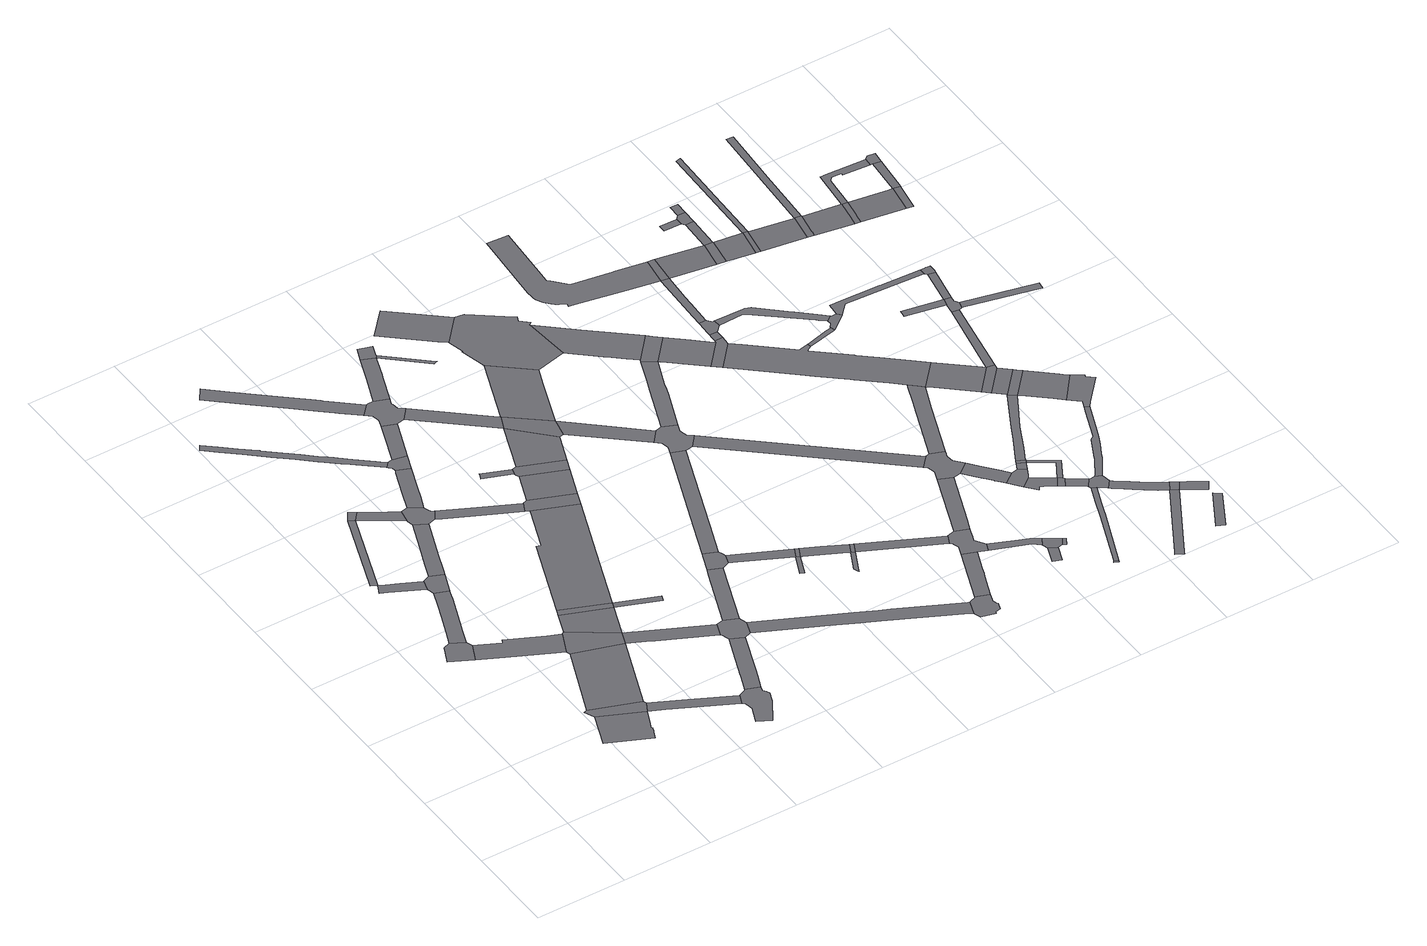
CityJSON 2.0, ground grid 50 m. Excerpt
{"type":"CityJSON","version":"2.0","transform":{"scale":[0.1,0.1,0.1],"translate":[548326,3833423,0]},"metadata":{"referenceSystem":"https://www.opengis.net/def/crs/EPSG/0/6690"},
"CityObjects":{
"road1":{"type":"Road","geometry":[{"type":"MultiSurface","lod":"1","boundaries":[[[0,1,2,3,4,5]]]}]},
"road2":{"type":"Road","attributes":{"RoadStructureAttribute.sectionType":"1"},"geometry":[{"type":"MultiSurface","lod":"1","boundaries":[[[6,7,8,9,10,11,12,13,14,15,16,17,18]]]}]},
"road3":{"type":"Road","attributes":{"RoadStructureAttribute.sectionType":"1"},"geometry":[{"type":"MultiSurface","lod":"1","boundaries":[[[19,20,21,22,0,5,23,24,25,26,27,28]]]}]},
"road4":{"type":"Road","geometry":[{"type":"MultiSurface","lod":"1","boundaries":[[[29,30,31,32,6,18,33,34,35]]]}]},
"road5":{"type":"Road","attributes":{"RoadStructureAttribute.sectionType":"1"},"geometry":[{"type":"MultiSurface","lod":"1","boundaries":[[[36,37,38,39,40,41,42,43]]]}]},
"road6":{"type":"Road","attributes":{"RoadStructureAttribute.sectionType":"1"},"geometry":[{"type":"MultiSurface","lod":"1","boundaries":[[[44,45,46,4,3,47,48,49,50]]]}]},
"road7":{"type":"Road","attributes":{"RoadStructureAttribute.sectionType":"1"},"geometry":[{"type":"MultiSurface","lod":"1","boundaries":[[[51,52,39,53]]]}]},
"road8":{"type":"Road","geometry":[{"type":"MultiSurface","lod":"1","boundaries":[[[54,55,43,42,56,19,28,57]]]}]},
"road9":{"type":"Road","attributes":{"RoadStructureAttribute.sectionType":"1"},"geometry":[{"type":"MultiSurface","lod":"1","boundaries":[[[58,59,29,35,60]]]}]},
"road10":{"type":"Road","geometry":[{"type":"MultiSurface","lod":"1","boundaries":[[[61,62,51,53,63]]]}]},
"road11":{"type":"Road","attributes":{"RoadStructureAttribute.sectionType":"1"},"geometry":[{"type":"MultiSurface","lod":"1","boundaries":[[[64,34,33,65,66,67]]]}]},
"road12":{"type":"Road","attributes":{"RoadStructureAttribute.sectionType":"1"},"geometry":[{"type":"MultiSurface","lod":"1","boundaries":[[[68,69,70,71,54,57,72,73,74,75]]]}]},
"road13":{"type":"Road","geometry":[{"type":"MultiSurface","lod":"1","boundaries":[[[76,50,49,58,60,77]]]}]},
"road14":{"type":"Road","attributes":{"RoadStructureAttribute.sectionType":"1"},"geometry":[{"type":"MultiSurface","lod":"1","boundaries":[[[78,63,53,79,80,81,82]]]}]},
"road15":{"type":"Road","attributes":{"RoadStructureAttribute.sectionType":"1"},"geometry":[{"type":"MultiSurface","lod":"1","boundaries":[[[83,76,77,84,85]]]}]},
"road16":{"type":"Road","attributes":{"RoadStructureAttribute.sectionType":"1"},"geometry":[{"type":"MultiSurface","lod":"1","boundaries":[[[86,87,88,89,90,91,92,93,94,95,96,97,98,99,100,101,102,103,104,105,106,107,108,109,110,111,112]]]}]},
"road17":{"type":"Road","geometry":[{"type":"MultiSurface","lod":"1","boundaries":[[[113,83,85,114]]]}]},
"road18":{"type":"Road","geometry":[{"type":"MultiSurface","lod":"1","boundaries":[[[115,116,117,67,66,118,119,120,121,122,123,124,125,126,127,128,129,130,131,132,133,134]]]}]},
"road19":{"type":"Road","geometry":[{"type":"MultiSurface","lod":"1","boundaries":[[[135,136,82,81,137,68,75,138,139,140,141,142,143,144]]]}]},
"road20":{"type":"Road","attributes":{"RoadStructureAttribute.sectionType":"1"},"geometry":[{"type":"MultiSurface","lod":"1","boundaries":[[[145,77,60,146,147,148,149]]]}]},
"road21":{"type":"Road","attributes":{"RoadStructureAttribute.sectionType":"1"},"geometry":[{"type":"MultiSurface","lod":"1","boundaries":[[[150,151,152,153,135,144,154,155,156]]]}]},
"road22":{"type":"Road","attributes":{"RoadStructureAttribute.sectionType":"1"},"geometry":[{"type":"MultiSurface","lod":"1","boundaries":[[[157,158,159,160,161,162,115,134,163,164,165,166]]]}]},
"road23":{"type":"Road","attributes":{"RoadStructureAttribute.sectionType":"1"},"geometry":[{"type":"MultiSurface","lod":"1","boundaries":[[[167,168,114,85]]]}]},
"road24":{"type":"Road","attributes":{"RoadStructureAttribute.sectionType":"1"},"geometry":[{"type":"MultiSurface","lod":"1","boundaries":[[[169,140,139,170,171,172,173]]]}]},
"road25":{"type":"Road","attributes":{"RoadStructureAttribute.sectionType":"1"},"geometry":[{"type":"MultiSurface","lod":"1","boundaries":[[[174,175,176,177,178,179,180,181,182,183,184,185,186,187,188,189,190,191]]]}]},
"road26":{"type":"Road","geometry":[{"type":"MultiSurface","lod":"1","boundaries":[[[192,193,112,111,194,195,196,197,150,156,198]]]}]},
"road27":{"type":"Road","attributes":{"RoadStructureAttribute.sectionType":"1"},"geometry":[{"type":"MultiSurface","lod":"1","boundaries":[[[199,200,201,113,114,202,203]]]}]},
"road28":{"type":"Road","attributes":{"RoadStructureAttribute.sectionType":"1"},"geometry":[{"type":"MultiSurface","lod":"1","boundaries":[[[204,205,192,198,206,207]]]}]},
"road29":{"type":"Road","geometry":[{"type":"MultiSurface","lod":"1","boundaries":[[[208,209,210,211,149,148,212,213,157,166,214,215,216]]]}]},
"road30":{"type":"Road","geometry":[{"type":"MultiSurface","lod":"1","boundaries":[[[217,218,191,190,219,220,221,222,223,204,207,224,225,226,227,228,229,230]]]}]},
"road31":{"type":"Road","attributes":{"RoadStructureAttribute.sectionType":"1"},"geometry":[{"type":"MultiSurface","lod":"1","boundaries":[[[231,232,233,234,235]]]}]},
"road32":{"type":"Road","geometry":[{"type":"MultiSurface","lod":"1","boundaries":[[[236,173,172,199,203,237]]]}]},
"road33":{"type":"Road","attributes":{"RoadStructureAttribute.sectionType":"1"},"geometry":[{"type":"MultiSurface","lod":"1","boundaries":[[[238,239,208,216,240,241]]]}]},
"road34":{"type":"Road","attributes":{"RoadStructureAttribute.sectionType":"1"},"geometry":[{"type":"MultiSurface","lod":"1","boundaries":[[[242,236,237,243]]]}]},
"road35":{"type":"Road","attributes":{"RoadStructureAttribute.sectionType":"1"},"geometry":[{"type":"MultiSurface","lod":"1","boundaries":[[[244,245,217,230,246,247,248,249,250,251,252]]]}]},
"road36":{"type":"Road","attributes":{"RoadStructureAttribute.sectionType":"1"},"geometry":[{"type":"MultiSurface","lod":"1","boundaries":[[[253,254,235,234,255,242,243,256]]]}]},
"road37":{"type":"Road","attributes":{"RoadStructureAttribute.sectionType":"1"},"geometry":[{"type":"MultiSurface","lod":"1","boundaries":[[[257,226,225,258,259]]]}]},
"road38":{"type":"Road","geometry":[{"type":"MultiSurface","lod":"1","boundaries":[[[260,261,238,241,262,263,264,265,266,267]]]}]},
"road39":{"type":"Road","attributes":{"RoadStructureAttribute.sectionType":"1"},"geometry":[{"type":"MultiSurface","lod":"1","boundaries":[[[258,253,256,268,269]]]}]},
"road40":{"type":"Road","geometry":[{"type":"MultiSurface","lod":"1","boundaries":[[[270,244,252,271,272,273]]]}]},
"road41":{"type":"Road","attributes":{"RoadStructureAttribute.sectionType":"1"},"geometry":[{"type":"MultiSurface","lod":"1","boundaries":[[[274,275,276,277,215,214,278,279,280,281,282,283]]]}]},
"road42":{"type":"Road","attributes":{"RoadStructureAttribute.sectionType":"1"},"geometry":[{"type":"MultiSurface","lod":"1","boundaries":[[[284,285,286,287,271,252]]]}]},
"road43":{"type":"Road","attributes":{"RoadStructureAttribute.sectionType":"1"},"geometry":[{"type":"MultiSurface","lod":"1","boundaries":[[[264,263,288,289,290]]]}]},
"road44":{"type":"Road","geometry":[{"type":"MultiSurface","lod":"1","boundaries":[[[259,258,269,291,292]]]}]},
"road45":{"type":"Road","geometry":[{"type":"MultiSurface","lod":"1","boundaries":[[[289,293,294,295,296]]]}]},
"road46":{"type":"Road","attributes":{"RoadStructureAttribute.sectionType":"1"},"geometry":[{"type":"MultiSurface","lod":"1","boundaries":[[[297,298,260,267,299,300,301]]]}]},
"road47":{"type":"Road","geometry":[{"type":"MultiSurface","lod":"1","boundaries":[[[290,289,296,302]]]}]},
"road48":{"type":"Road","attributes":{"RoadStructureAttribute.sectionType":"1"},"geometry":[{"type":"MultiSurface","lod":"1","boundaries":[[[303,259,292,304,305]]]}]},
"road49":{"type":"Road","attributes":{"function":"2","RoadStructureAttribute.sectionType":"1"},"geometry":[{"type":"MultiSurface","lod":"1","boundaries":[[[306,307,308,309,310,311]]]}]},
"road50":{"type":"Road","attributes":{"RoadStructureAttribute.sectionType":"1"},"geometry":[{"type":"MultiSurface","lod":"1","boundaries":[[[312,292,291,313,314]]]}]},
"road51":{"type":"Road","attributes":{"RoadStructureAttribute.sectionType":"1"},"geometry":[{"type":"MultiSurface","lod":"1","boundaries":[[[315,302,296,316,317,318,319]]]}]},
"road52":{"type":"Road","geometry":[{"type":"MultiSurface","lod":"1","boundaries":[[[318,320,321,322,323,324]]]}]},
"road53":{"type":"Road","geometry":[{"type":"MultiSurface","lod":"1","boundaries":[[[319,318,324,325]]]}]},
"road54":{"type":"Road","geometry":[{"type":"MultiSurface","lod":"1","boundaries":[[[326,314,313,327,328,329,330,297,301,331,332,333,334,335,336]]]}]},
"road55":{"type":"Road","geometry":[{"type":"MultiSurface","lod":"1","boundaries":[[[337,311,310,338,339,303,305,340,341,342,343,344,345,346]]]}]},
"road56":{"type":"Road","geometry":[{"type":"MultiSurface","lod":"1","boundaries":[[[347,348,349,350,283,282,351,352,353,354,355,356,357,358,359,360,361,362,363]]]}]},
"road57":{"type":"Road","attributes":{"RoadStructureAttribute.sectionType":"1"},"geometry":[{"type":"MultiSurface","lod":"1","boundaries":[[[364,365,325,324,366,367]]]}]},
"road58":{"type":"Road","attributes":{"RoadStructureAttribute.sectionType":"1"},"geometry":[{"type":"MultiSurface","lod":"1","boundaries":[[[368,369,347,363,370,371,372,373]]]}]},
"road59":{"type":"Road","attributes":{"RoadStructureAttribute.sectionType":"1"},"geometry":[{"type":"MultiSurface","lod":"1","boundaries":[[[374,375,376,377,326,336,378,379,380,381,382,383,384]]]}]},
"road60":{"type":"Road","attributes":{"function":"2","RoadStructureAttribute.sectionType":"1"},"geometry":[{"type":"MultiSurface","lod":"1","boundaries":[[[385,341,340,386,387,388,389,390]]]}]},
"road61":{"type":"Road","geometry":[{"type":"MultiSurface","lod":"1","boundaries":[[[391,392,393,367,366,394,395,396,368,373,397,398,399,400,401,402,403]]]}]},
"road62":{"type":"Road","attributes":{"RoadStructureAttribute.sectionType":"1"},"geometry":[{"type":"MultiSurface","lod":"1","boundaries":[[[333,332,404,405]]]}]},
"road63":{"type":"Road","geometry":[{"type":"MultiSurface","lod":"1","boundaries":[[[406,390,389,374,384,407]]]}]},
"road64":{"type":"Road","attributes":{"RoadStructureAttribute.sectionType":"1"},"geometry":[{"type":"MultiSurface","lod":"1","boundaries":[[[408,409,398,397,410,411,412]]]}]},
"road65":{"type":"Road","attributes":{"RoadStructureAttribute.sectionType":"1"},"geometry":[{"type":"MultiSurface","lod":"1","boundaries":[[[413,414,391,403,415,416]]]}]},
"road66":{"type":"Road","attributes":{"function":"2","RoadStructureAttribute.sectionType":"1"},"geometry":[{"type":"MultiSurface","lod":"1","boundaries":[[[417,418,407,384,419,420,421,422,423]]]}]},
"road67":{"type":"Road","attributes":{"RoadStructureAttribute.sectionType":"1"},"geometry":[{"type":"MultiSurface","lod":"1","boundaries":[[[424,425,426,427]]]}]},
"road68":{"type":"Road","geometry":[{"type":"MultiSurface","lod":"1","boundaries":[[[412,411,424,427,428,429]]]}]},
"road69":{"type":"Road","geometry":[{"type":"MultiSurface","lod":"1","boundaries":[[[430,423,422,431,432,433]]]}]},
"road70":{"type":"Road","geometry":[{"type":"MultiSurface","lod":"1","boundaries":[[[434,435,429,428]]]}]},
"road71":{"type":"Road","attributes":{"RoadStructureAttribute.sectionType":"1"},"geometry":[{"type":"MultiSurface","lod":"1","boundaries":[[[436,437,438,439,440,441,442,443,444,445,446,447,448,449,450,451,452,453,454,455,456,457,458]]]}]},
"road72":{"type":"Road","geometry":[{"type":"MultiSurface","lod":"1","boundaries":[[[459,460,461,462]]]}]},
"road73":{"type":"Road","geometry":[{"type":"MultiSurface","lod":"1","boundaries":[[[463,405,404,464,465,413,416,466,467,468,469,470,471,472,473]]]}]},
"road74":{"type":"Road","attributes":{"RoadStructureAttribute.sectionType":"1"},"geometry":[{"type":"MultiSurface","lod":"1","boundaries":[[[474,475,430,433,476,477]]]}]},
"road75":{"type":"Road","geometry":[{"type":"MultiSurface","lod":"1","boundaries":[[[478,479,480,474,477,481,482,483,484,485,486]]]}]},
"road76":{"type":"Road","attributes":{"RoadStructureAttribute.sectionType":"1"},"geometry":[{"type":"MultiSurface","lod":"1","boundaries":[[[487,488,468,467,489,490,491,492,493,494]]]}]},
"road77":{"type":"Road","attributes":{"RoadStructureAttribute.sectionType":"1"},"geometry":[{"type":"MultiSurface","lod":"1","boundaries":[[[449,495,496,497,478,486,498,499,500]]]}]},
"road78":{"type":"Road","geometry":[{"type":"MultiSurface","lod":"1","boundaries":[[[501,502,494,493,503,504,505,506,507]]]}]},
"road79":{"type":"Road","attributes":{"RoadStructureAttribute.sectionType":"1"},"geometry":[{"type":"MultiSurface","lod":"1","boundaries":[[[508,509,510,511,459,462,512,513,514,515,516]]]}]},
"road80":{"type":"Road","geometry":[{"type":"MultiSurface","lod":"1","boundaries":[[[517,518,519,520,432,431,521,522,523,524,525,526,527,528,529,530,531,532,533,534,535,536,537]]]}]},
"road81":{"type":"Road","geometry":[{"type":"MultiSurface","lod":"1","boundaries":[[[450,449,500,538]]]}]},
"road82":{"type":"Road","attributes":{"RoadStructureAttribute.sectionType":"1"},"geometry":[{"type":"MultiSurface","lod":"1","boundaries":[[[539,540,505,504,541,542,543,544,545,546,547]]]}]},
"road83":{"type":"Road","attributes":{"RoadStructureAttribute.sectionType":"1"},"geometry":[{"type":"MultiSurface","lod":"1","boundaries":[[[527,526,548,549,550,463,473,551,552,528]]]}]},
"road84":{"type":"Road","attributes":{"RoadStructureAttribute.sectionType":"1"},"geometry":[{"type":"MultiSurface","lod":"1","boundaries":[[[553,501,507,554,555]]]}]},
"road85":{"type":"Road","geometry":[{"type":"MultiSurface","lod":"1","boundaries":[[[556,553,555,557,558]]]}]},
"road86":{"type":"Road","geometry":[{"type":"MultiSurface","lod":"1","boundaries":[[[547,546,559,560,561]]]}]},
"road87":{"type":"Road","attributes":{"RoadStructureAttribute.sectionType":"1"},"geometry":[{"type":"MultiSurface","lod":"1","boundaries":[[[562,563,564,565,566,567,482,481,568,569,570,571,572,573,574]]]}]},
"road88":{"type":"Road","attributes":{"RoadStructureAttribute.sectionType":"1"},"geometry":[{"type":"MultiSurface","lod":"1","boundaries":[[[575,576,557,555,577,547,561]]]}]},
"road89":{"type":"Road","attributes":{"RoadStructureAttribute.sectionType":"1"},"geometry":[{"type":"MultiSurface","lod":"1","boundaries":[[[560,559,578,579]]]}]},
"road90":{"type":"Road","attributes":{"RoadStructureAttribute.sectionType":"1"},"geometry":[{"type":"MultiSurface","lod":"1","boundaries":[[[580,581,582,583,584,537,536,585,586]]]}]},
"road91":{"type":"Road","attributes":{"RoadStructureAttribute.sectionType":"1"},"geometry":[{"type":"MultiSurface","lod":"1","boundaries":[[[587,538,500,588,589,590]]]}]},
"road92":{"type":"Road","geometry":[{"type":"MultiSurface","lod":"1","boundaries":[[[591,592,579,578,508,516,593,594,595,596,597]]]}]},
"road93":{"type":"Road","attributes":{"RoadStructureAttribute.sectionType":"1"},"geometry":[{"type":"MultiSurface","lod":"1","boundaries":[[[598,599,600,601,602,603,604,605]]]}]},
"road94":{"type":"Road","attributes":{"RoadStructureAttribute.sectionType":"1"},"geometry":[{"type":"MultiSurface","lod":"1","boundaries":[[[606,607,608,556,558,609,610,611]]]}]},
"road95":{"type":"Road","geometry":[{"type":"MultiSurface","lod":"1","boundaries":[[[612,574,573,613,614,580,586,615,616,617]]]}]},
"road96":{"type":"Road","geometry":[{"type":"MultiSurface","lod":"1","boundaries":[[[590,589,618,619,620]]]}]},
"road97":{"type":"Road","geometry":[{"type":"MultiSurface","lod":"1","boundaries":[[[621,622,623,624]]]}]},
"road98":{"type":"Road","attributes":{"RoadStructureAttribute.sectionType":"1"},"geometry":[{"type":"MultiSurface","lod":"1","boundaries":[[[625,626,627,628,595,594,629,630,631,632,633,634,598,635]]]}]},
"road99":{"type":"Road","geometry":[{"type":"MultiSurface","lod":"1","boundaries":[[[636,529,528,637,638,639]]]}]},
"road100":{"type":"Road","attributes":{"RoadStructureAttribute.sectionType":"1"},"geometry":[{"type":"MultiSurface","lod":"1","boundaries":[[[640,590,620,641]]]}]},
"road101":{"type":"Road","attributes":{"RoadStructureAttribute.sectionType":"1"},"geometry":[{"type":"MultiSurface","lod":"1","boundaries":[[[642,619,618,643,644]]]}]},
"road102":{"type":"Road","geometry":[{"type":"MultiSurface","lod":"1","boundaries":[[[645,624,623,640,641,646]]]}]},
"road103":{"type":"Road","attributes":{"RoadStructureAttribute.sectionType":"1"},"geometry":[{"type":"MultiSurface","lod":"1","boundaries":[[[647,648,649,650,651,652,653,654,655,597,596,656,657,658,659,660,661,662,663]]]}]},
"road104":{"type":"Road","geometry":[{"type":"MultiSurface","lod":"1","boundaries":[[[664,635,598,605,665]]]}]},
"road105":{"type":"Road","attributes":{"RoadStructureAttribute.sectionType":"1"},"geometry":[{"type":"MultiSurface","lod":"1","boundaries":[[[666,645,646,667]]]}]},
"road106":{"type":"Road","attributes":{"RoadStructureAttribute.sectionType":"1"},"geometry":[{"type":"MultiSurface","lod":"1","boundaries":[[[668,669,670,671,672,673]]]}]},
"road107":{"type":"Road","geometry":[{"type":"MultiSurface","lod":"1","boundaries":[[[639,638,674,675,676,677]]]}]},
"road108":{"type":"Road","attributes":{"function":"2","RoadStructureAttribute.sectionType":"1"},"geometry":[{"type":"MultiSurface","lod":"1","boundaries":[[[675,674,678,679]]]}]},
"road109":{"type":"Road","geometry":[{"type":"MultiSurface","lod":"1","boundaries":[[[644,643,680,681,682,683]]]}]},
"road110":{"type":"Road","attributes":{"RoadStructureAttribute.sectionType":"1"},"geometry":[{"type":"MultiSurface","lod":"1","boundaries":[[[684,665,605,685,686,687]]]}]},
"road111":{"type":"Road","geometry":[{"type":"MultiSurface","lod":"1","boundaries":[[[688,679,678,606,611,689]]]}]},
"road112":{"type":"Road","attributes":{"function":"2","RoadStructureAttribute.sectionType":"1"},"geometry":[{"type":"MultiSurface","lod":"1","boundaries":[[[690,691,692,689,611,693,694,695,696]]]}]},
"road113":{"type":"Road","attributes":{"RoadStructureAttribute.sectionType":"1"},"geometry":[{"type":"MultiSurface","lod":"1","boundaries":[[[697,698,699,700,701,617,616,702,703,704,705,706,707,708]]]}]},
"road114":{"type":"Road","attributes":{"RoadStructureAttribute.sectionType":"1"},"geometry":[{"type":"MultiSurface","lod":"1","boundaries":[[[709,682,681,710,711]]]}]},
"road115":{"type":"Road","attributes":{"RoadStructureAttribute.sectionType":"1"},"geometry":[{"type":"MultiSurface","lod":"1","boundaries":[[[712,713,714,644,683]]]}]},
"road116":{"type":"Road","attributes":{"RoadStructureAttribute.sectionType":"1"},"geometry":[{"type":"MultiSurface","lod":"1","boundaries":[[[715,639,677,716]]]}]},
"road117":{"type":"Road","geometry":[{"type":"MultiSurface","lod":"1","boundaries":[[[717,718,719,720]]]}]},
"road118":{"type":"Road","geometry":[{"type":"MultiSurface","lod":"1","boundaries":[[[696,695,721,722,647,663,723,724,725,726]]]}]},
"road119":{"type":"Road","geometry":[{"type":"MultiSurface","lod":"1","boundaries":[[[711,710,727,728,729,730,731]]]}]},
"road120":{"type":"Road","geometry":[{"type":"MultiSurface","lod":"1","boundaries":[[[720,719,715,716,732,733,734,735,736]]]}]},
"road121":{"type":"Road","attributes":{"RoadStructureAttribute.sectionType":"1"},"geometry":[{"type":"MultiSurface","lod":"1","boundaries":[[[737,738,720,736,739]]]}]},
"road122":{"type":"Road","attributes":{"RoadStructureAttribute.sectionType":"1"},"geometry":[{"type":"MultiSurface","lod":"1","boundaries":[[[740,730,729,728,727,741,742,743]]]}]},
"road123":{"type":"Road","geometry":[{"type":"MultiSurface","lod":"1","boundaries":[[[744,745,746,708,707,737,739,747,748,749]]]}]},
"road124":{"type":"Road","attributes":{"RoadStructureAttribute.sectionType":"1"},"geometry":[{"type":"MultiSurface","lod":"1","boundaries":[[[750,711,731,751,752]]]}]},
"road125":{"type":"Road","geometry":[{"type":"MultiSurface","lod":"1","boundaries":[[[743,742,741,753,754,755,756]]]}]},
"road126":{"type":"Road","attributes":{"RoadStructureAttribute.sectionType":"1"},"geometry":[{"type":"MultiSurface","lod":"1","boundaries":[[[757,734,733,758,759]]]}]},
"road127":{"type":"Road","attributes":{"RoadStructureAttribute.sectionType":"1"},"geometry":[{"type":"MultiSurface","lod":"1","boundaries":[[[760,756,755,754,753,761,762]]]}]},
"road128":{"type":"Road","attributes":{"RoadStructureAttribute.sectionType":"1"},"geometry":[{"type":"MultiSurface","lod":"1","boundaries":[[[763,764,765,766,767,768,743,756,769,770,771,772,773,774]]]}]},
"road129":{"type":"Road","geometry":[{"type":"MultiSurface","lod":"1","boundaries":[[[762,761,775,776,777]]]}]},
"road130":{"type":"Road","attributes":{"RoadStructureAttribute.sectionType":"1"},"geometry":[{"type":"MultiSurface","lod":"1","boundaries":[[[778,762,777,779]]]}]},
"road131":{"type":"Road","geometry":[{"type":"MultiSurface","lod":"1","boundaries":[[[780,774,773,778,779,781]]]}]}
},
"vertices":[
[245,1414,0],[206,1398,0],[160,1305,0],[284,1245,0],[329,1339,0],[317,1375,0],
[538,577,0],[466,391,0],[699,286,0],[715,323,0],[720,333,0],[727,351,0],[729,355,0],[722,359,0],[736,386,0],[756,430,0],[761,442,0],[765,452,0],[774,471,0],
[383,1762,0],[351,1679,0],[322,1603,0],[275,1488,0],[350,1458,0],[355,1471,0],[373,1518,0],[436,1676,0],[453,1720,0],[458,1733,0],
[532,638,0],[522,634,0],[515,631,0],[514,631,0],[775,471,0],[803,524,0],[798,543,0],
[288,1911,0],[200,1953,0],[188,1959,0],[188,1961,0],[162,1906,0],[202,1887,0],[372,1803,0],[391,1862,0],
[673,1199,0],[473,1295,0],[463,1273,0],[416,1180,0],[639,1070,0],[683,1050,0],[740,1170,0],
[326,2432,0],[156,1975,0],[358,2417,0],
[429,1877,0],[403,1867,0],[376,1791,0],[504,1847,0],
[694,1028,0],[543,661,0],[956,944,0],
[361,2486,0],[327,2436,0],[398,2462,0],
[987,433,0],[856,431,0],[1187,267,0],[1214,322,0],
[572,2235,0],[510,2080,0],[487,2022,0],[463,1962,0],[509,1862,0],[521,1892,0],[553,1974,0],[643,2200,0],
[753,1178,0],[987,1019,0],
[525,2379,0],[360,2415,0],[446,2359,0],[566,2278,0],[577,2345,0],
[799,1296,0],[988,1021,0],[1055,1196,0],
[713,2692,0],[680,2723,0],[591,2799,0],[538,2846,0],[524,2859,0],[501,2878,0],[465,2908,0],[401,2965,0],[334,3024,0],[254,3095,0],[251,3098,0],[246,3102,0],[169,3167,0],[97,3231,0],[30,3289,0],[8,3258,0],[80,3194,0],[166,3119,0],[271,3027,0],[361,2948,0],[444,2874,0],[447,2871,0],[529,2801,0],[543,2789,0],[608,2733,0],[698,2655,0],[723,2684,0],
[812,1329,0],[1068,1228,0],
[1257,345,0],[1253,340,0],[1224,327,0],[1202,259,0],[1209,222,0],[1211,208,0],[1180,134,0],[1179,132,0],[1173,118,0],[1244,80,0],[1255,96,0],[1257,98,0],[1310,182,0],[1316,191,0],[1317,193,0],[1323,201,0],[1345,258,0],[1336,273,0],[1324,293,0],[1332,316,0],
[618,2353,0],[592,2348,0],[567,2270,0],[673,2208,0],[685,2211,0],[718,2262,0],[702,2269,0],[695,2287,0],[687,2310,0],[686,2312,0],
[1109,960,0],[1074,888,0],[1089,881,0],[1377,742,0],[1404,816,0],
[722,2614,0],[715,2600,0],[714,2598,0],[658,2457,0],[717,2385,0],[745,2457,0],[795,2585,0],
[1397,696,0],[1395,692,0],[1360,603,0],[1298,445,0],[1295,436,0],[1277,392,0],[1363,393,0],[1378,429,0],[1381,437,0],[1468,659,0],
[1284,1106,0],[1297,1138,0],
[879,2185,0],[718,2194,0],[913,2099,0],[1081,2020,0],[1107,2074,0],
[708,3235,0],[701,3241,0],[664,3275,0],[582,3347,0],[442,3471,0],[347,3554,0],[329,3569,0],[258,3632,0],[211,3567,0],[266,3518,0],[399,3401,0],[540,3277,0],[631,3196,0],[648,3181,0],[709,3127,0],[724,3114,0],[815,3034,0],[867,3093,0],
[751,2689,0],[724,2684,0],[706,2648,0],[714,2641,0],[719,2636,0],[722,2616,0],[828,2670,0],
[1106,2009,0],[1012,1767,0],[986,1774,0],[1147,1432,0],[1338,1917,0],
[842,2923,0],[822,2871,0],[908,2872,0],[917,2893,0],
[1447,826,0],[1432,822,0],[1413,818,0],[1406,816,0],[1383,740,0],[1393,708,0],[1506,676,0],[1533,752,0],[1519,792,0],
[910,3096,0],[877,3094,0],[833,3019,0],[837,3015,0],[850,3003,0],[856,2970,0],[857,2961,0],[937,2899,0],[960,2905,0],[1013,2965,0],[982,2992,0],[975,3025,0],[974,3033,0],[986,3067,0],
[1049,2370,0],[1042,2354,0],[1035,2336,0],[1188,2276,0],[1201,2310,0],
[1134,2083,0],[1367,1991,0],
[1585,1176,0],[1572,1144,0],[1656,1139,0],[1659,1146,0],
[1199,2247,0],[1432,2156,0],
[1025,3384,0],[970,3247,0],[1045,3218,0],[1051,3233,0],[1090,3334,0],[1092,3341,0],[1093,3344,0],[1094,3345,0],[1098,3355,0],
[1225,2315,0],[1211,2312,0],[1192,2264,0],[1458,2223,0],
[1356,2667,0],[1330,2582,0],[1364,2660,0],
[1628,1286,0],[1622,1272,0],[1685,1156,0],[1698,1162,0],[1718,1217,0],[1712,1232,0],[1710,1237,0],[1703,1257,0],
[1516,2369,0],[1521,2381,0],
[1053,3455,0],[1107,3370,0],[1105,3372,0],[1130,3433,0],
[2512,280,0],[2174,445,0],[2119,471,0],[2011,523,0],[1860,507,0],[1994,443,0],[2084,399,0],[2477,208,0],[2491,200,0],[2520,277,0],
[1309,3163,0],[1319,3167,0],[1329,3170,0],[1325,3174,0],
[1740,1142,0],[1996,1018,0],[2022,1071,0],
[1546,2388,0],[1568,2491,0],
[1947,906,0],[1958,902,0],[1968,897,0],[2016,1008,0],
[1906,1991,0],[1702,1473,0],[1776,1443,0],[1781,1456,0],[1979,1962,0],
[2042,1061,0],
[1506,3021,0],[1666,2743,0],[1708,2847,0],
[1431,3519,0],[1303,3632,0],[1177,3495,0],[1413,3288,0],[1452,3255,0],[1575,3394,0],
[1755,2323,0],[1880,2097,0],[1936,2161,0],
[2139,1015,0],[2024,1004,0],[2230,905,0],[2238,901,0],[2264,954,0],
[2184,792,0],[2193,768,0],[2195,762,0],[2198,768,0],[2258,891,0],
[2284,944,0],
[1975,2171,0],[1898,2082,0],[1912,2069,0],[1921,2029,0],[1913,2010,0],[1997,1966,0],[2021,1971,0],[2074,2032,0],[2044,2058,0],[2034,2099,0],[2051,2141,0],
[1576,3393,0],[1476,3162,0],[1468,3161,0],[1875,2887,0],[1852,3146,0],[1865,3158,0],[1821,3200,0],[1834,3228,0],[1821,3238,0],[1630,3386,0],
[2561,299,0],[2560,297,0],[2557,292,0],[2540,285,0],[2502,170,0],[2506,160,0],[2582,140,0],[2585,148,0],[2607,153,0],[2615,155,0],[2631,194,0],[2630,195,0],[2626,197,0],[2618,224,0],[2626,247,0],[2629,254,0],[2634,269,0],
[2648,765,0],[2649,766,0],[2673,691,0],[2697,740,0],
[2678,594,0],[2621,449,0],[2684,394,0],[2693,415,0],[2706,450,0],[2752,565,0],
[2152,2623,0],[2120,2540,0],[2103,2497,0],[2075,2426,0],[2123,2324,0],[2133,2348,0],[2150,2397,0],[2153,2405,0],[2161,2428,0],[2194,2511,0],[2223,2581,0],
[2039,2981,0],[2023,2755,0],[2034,2746,0],[2108,2681,0],[2158,2637,0],[2276,2773,0],
[2740,755,0],[2716,746,0],[2714,746,0],[2685,685,0],[2690,668,0],[2698,645,0],[2804,545,0],[2821,590,0],[2784,644,0],[2788,657,0],[2794,670,0],[2807,704,0],[2815,725,0],
[2874,1227,0],[2927,1287,0],
[2302,2750,0],[2341,2716,0],
[3021,507,0],[2951,534,0],[3006,467,0],[3044,436,0],[3069,476,0],
[2882,1115,0],[2743,761,0],[2839,787,0],[2957,1085,0],
[2512,2565,0],[2444,2625,0],[2231,2573,0],[2238,2567,0],[2377,2446,0],[2418,2410,0],[2536,2544,0],
[3054,401,0],[3019,307,0],[3066,290,0],[3098,376,0],
[3126,385,0],[3151,423,0],
[2540,2555,0],[2462,2372,0],[2580,2505,0],[2582,2555,0],
[3144,373,0],[3168,412,0],
[2005,3759,0],[1974,3348,0],[1973,3315,0],[1974,3298,0],[1979,3281,0],[1997,3247,0],[2022,3216,0],[2037,3203,0],[2053,3192,0],[2087,3175,0],[2084,3156,0],[2118,3150,0],[2383,3100,0],[2559,3066,0],[2581,3220,0],[2408,3247,0],[2402,3248,0],[2180,3284,0],[2176,3288,0],[2110,3360,0],[2098,3374,0],[2101,3426,0],[2125,3750,0],
[3269,147,0],[3263,136,0],[3287,126,0],[3292,137,0],
[2953,1293,0],[2893,1210,0],[2902,1168,0],[2979,1087,0],[3000,1090,0],[3061,1140,0],[3019,1192,0],[3015,1228,0],[3015,1234,0],[3021,1249,0],[3027,1264,0],
[2541,2604,0],[2540,2585,0],[2583,2592,0],[2584,2603,0],
[2545,2704,0],[2544,2698,0],[2541,2624,0],[2618,2638,0],[2616,2678,0],[2612,2678,0],[2606,2678,0],[2584,2702,0],[2583,2703,0],
[3177,998,0],[3112,1078,0],[3050,1028,0],[3109,956,0],[3110,953,0],[3113,950,0],[3147,908,0],[3210,958,0],
[2559,3063,0],[2551,2849,0],[2547,2760,0],[2591,2847,0],[2593,2901,0],[2605,3058,0],
[3245,962,0],[3222,959,0],[3188,856,0],[3202,839,0],[3259,886,0],[3265,896,0],[3288,940,0],
[3471,651,0],[3434,558,0],[3394,457,0],[3272,152,0],[3423,457,0],[3434,484,0],[3450,526,0],[3478,594,0],[3496,640,0],
[2853,2276,0],[2845,2274,0],[2710,2392,0],[2632,2461,0],[2749,2118,0],[2802,2072,0],[2933,1957,0],[2945,1946,0],[3076,1831,0],[3140,1773,0],[3178,1739,0],[3206,1714,0],[3327,1849,0],[3272,1897,0],[3138,2016,0],[3051,2092,0],[3047,2097,0],[2876,2246,0],[2873,2248,0],[2905,2267,0],[2900,2287,0],
[2619,3214,0],
[3369,807,0],[3367,808,0],[3252,779,0],[3264,797,0],[3267,802,0],[3286,790,0],[3320,771,0],[3342,757,0],[3373,805,0],
[3135,1759,0],[3091,1647,0],[3086,1635,0],[3144,1568,0],[3165,1617,0],
[3267,1004,0],[3305,971,0],[3310,981,0],
[3276,1020,0],[3319,997,0],[3317,998,0],
[3376,735,0],[3404,782,0],[3397,791,0],
[3058,2443,0],[2976,2520,0],[2969,2527,0],[2820,2662,0],[2788,2673,0],[2783,2673,0],[2756,2642,0],[2771,2635,0],[2772,2634,0],[3032,2413,0],[3042,2404,0],[3076,2375,0],[3105,2399,0],
[3397,792,0],[3461,902,0],[3431,902,0],
[3465,669,0],[3498,715,0],
[3058,2329,0],[3058,2328,0],[3055,2325,0],[3034,2321,0],[2925,2293,0],[3064,2300,0],[3068,2301,0],
[2862,3171,0],[2622,3055,0],[2854,3018,0],[2878,3168,0],
[3520,711,0],[3506,709,0],[3501,636,0],[3540,606,0],[3574,650,0],[3566,698,0],[3533,713,0],
[3782,430,0],[3552,37,0],[3544,24,0],[3585,1,0],[3586,3,0],[3589,9,0],[3592,15,0],[3823,408,0],
[3505,1444,0],[3390,1236,0],[3350,1158,0],[3359,1076,0],[3427,1217,0],[3545,1416,0],
[3108,2396,0],[3076,2373,0],[3076,2352,0],[3102,2329,0],[3159,2375,0],[3139,2396,0],
[2902,3010,0],[2926,3161,0],[2926,3164,0],
[2776,3403,0],[2775,3363,0],[2871,3360,0],[2872,3400,0],
[3757,513,0],[3726,533,0],[3653,589,0],[3588,639,0],[3554,596,0],[3567,585,0],[3634,534,0],[3678,500,0],[3698,485,0],[3733,460,0],[3812,480,0],
[3516,1684,0],[3221,1701,0],[3411,1533,0],[3532,1670,0],
[2887,3341,0],[2932,3340,0],
[3077,3141,0],[3058,2985,0],[3083,3140,0],
[2891,3422,0],[2934,3420,0],
[3768,1165,0],[3757,1141,0],[3734,1084,0],[3687,964,0],[3668,950,0],[3616,848,0],[3601,819,0],[3594,807,0],[3540,723,0],[3570,703,0],[3608,763,0],[3637,809,0],[3651,836,0],[3682,895,0],[3708,946,0],[3737,1015,0],[3793,1153,0],
[3843,461,0],[3852,456,0],
[2893,3489,0],[2936,3488,0],
[3944,297,0],[3825,91,0],[3823,88,0],[3846,79,0],[3869,69,0],[3982,270,0],
[3449,1499,0],[3571,1637,0],[3573,1649,0],[3575,1662,0],
[3507,1448,0],[3629,1585,0],
[3074,2982,0],[3084,2981,0],[3110,3134,0],[3110,3137,0],
[3886,435,0],[3852,389,0],[3942,329,0],[3974,380,0],
[3654,1562,0],[3665,1553,0],
[3836,1402,0],[3827,1410,0],[3800,1434,0],[3557,1405,0],[3679,1299,0],[3724,1258,0],[3839,1399,0],
[3431,2455,0],[3430,2454,0],[3200,2463,0],[3145,2466,0],[3139,2400,0],[3161,2377,0],[3206,2425,0],[3214,2433,0],[3441,2420,0],[3654,2407,0],[3655,2407,0],[3656,2443,0],
[3352,3094,0],[3328,2940,0],[3353,3094,0],
[3119,3383,0],[3130,3762,0],[3102,3755,0],
[3613,2101,0],[3653,2093,0],
[3411,2240,0],[3404,2200,0],[3623,2158,0],[3631,2197,0],
[3785,1203,0],[3783,1199,0],[3812,1180,0],[3933,1316,0],[3895,1349,0],[3900,1359,0],
[3365,2934,0],[3370,2962,0],[3370,2964,0],[3390,3084,0],[3390,3088,0],
[3671,2100,0],[3672,2100,0],[3681,2138,0],[3666,2163,0],[3671,2190,0],
[3667,2393,0],[3635,2218,0],[3708,2385,0],
[3597,3053,0],[3575,2899,0],[3584,2948,0],[3601,3052,0],
[3706,2440,0],[3689,2442,0],[3684,2442,0],[3711,2403,0],[3712,2405,0],[3712,2440,0],
[3393,3756,0],[3408,3413,0],[3433,3754,0],
[3608,2893,0],[3616,2946,0],[3617,2948,0],[3633,3047,0],
[3682,2138,0],[4080,2006,0],[4087,2045,0],
[3852,3014,0],[3845,2854,0],[3871,3012,0],
[3725,3271,0],[3717,3272,0],[3644,3276,0],[3640,3276,0],[3624,3276,0],[3621,3241,0],[3650,3223,0],[3667,3244,0],[3725,3242,0],[3725,3229,0],[3876,3216,0],[3879,3261,0],
[3885,2847,0],[3911,3002,0],[3912,3005,0],
[3890,3215,0],[3935,3210,0],
[3898,3280,0],[3942,3275,0]
]}
